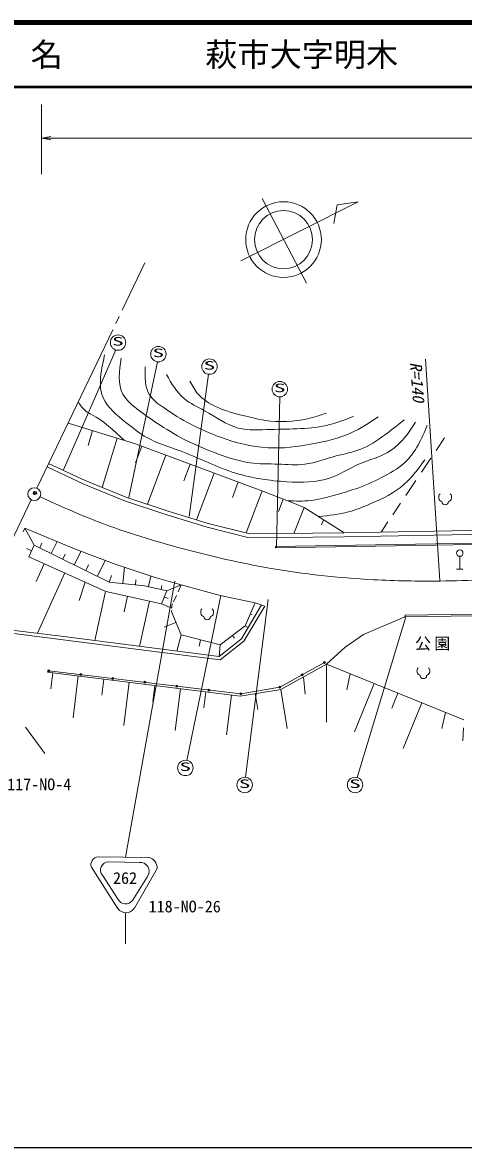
# Model space of a CAD drawing. Units: millimetres, scale not verified. Extents: x 40000 to 680000, y 20000 to 380000.
# Drawn here: x 376607 to 445180, y 205000 to 380000 of the extents above; entities that cross this region are included whole.
import ezdxf
from ezdxf.enums import TextEntityAlignment as Align

# ---------------------------------------------------------------- set-up
doc = ezdxf.new("R2010")
doc.units = ezdxf.units.MM
doc.header["$LTSCALE"] = 1000
doc.header["$PDMODE"] = 32
doc.header["$PDSIZE"] = 500
for name, color, linetype, lineweight in [('M-BGD', 2, 'Continuous', 13), ('M-BMK', 3, 'Continuous', 13), ('M-TTL', 7, 'Continuous', 13), ('M-TTL-BAND', 7, 'Continuous', 25), ('M-TTL-FRAM', 7, 'Continuous', 13), ('M-TTL-LINE', 7, 'Continuous', 13), ('M-TTL-TXT', 7, 'Continuous', 13)]:
    doc.layers.add(name, color=color, linetype=linetype, lineweight=lineweight)
doc.layers.add('M-OTRS', color=6, linetype='Continuous')
doc.styles.add('ＭＳ ゴシック', font='')
doc.styles.get('ＭＳ ゴシック').set_extended_font_data('MS Gothic')

# ---------------------------------------------------------------- blocks, each defined once
blk = doc.blocks.new('open_arrow')
at = {"color": 0, "linetype": 'Continuous', "lineweight": -2}
blk.add_lwpolyline([(7.5, 1.25), (0, 0), (7.5, -1.25)], dxfattribs=at)

msp = doc.modelspace()

# ---------------------------------------------------------------- linework, layer by layer
at = {"layer": 'M-BGD'}
msp.add_open_spline([(379329, 306196), (382377, 304832), (385425, 303468), (388538, 302273), (392801, 300636), (397186, 299315), (401605, 298136), (406015, 296959), (410459, 295922), (414950, 295134), (420309, 294192), (425735, 293603), (431170, 293317), (434624, 293136), (438080, 293077), (441539, 293115), (446104, 293166), (450673, 293387), (455205, 293907), (459255, 294372), (463276, 295076), (467284, 295825), (469900, 296314), (472511, 296823), (475121, 297331)], degree=3, knots=[0, 0, 0, 0, 1, 1, 1, 2, 2, 2, 3, 3, 3, 4, 4, 4, 5, 5, 5, 6, 6, 6, 7, 7, 7, 8, 8, 8, 8], dxfattribs=at)
at = {"layer": 'M-BMK'}
for p, q in [((410560, 342917), (428780, 352099)), ((413891, 352606), (420792, 339464)), ((428780, 352099), (425519, 351643)), ((425519, 351643), (425020, 348725)), ((395630, 342597), (392106, 335248)), ((391623, 334241), (391123, 333198)), ((390645, 332202), (378824, 307554)), ((377963, 305759), (372567, 294508)), ((380079, 266280), (377048, 270371))]:
    msp.add_line(p, q, dxfattribs=at)
for centre, radius in [((417194, 346231), 5885), ((417194, 346231), 4520), ((378433, 306640), 1000)]:
    msp.add_circle(centre, radius, dxfattribs=at)
at = {"layer": 'M-OTRS'}
msp.add_point((378547, 306804), dxfattribs=at)
at = {"layer": 'M-TTL', "color": 2, "lineweight": 140}
msp.add_line((680000, 380000), (40000, 380000), dxfattribs=at)
at = {"layer": 'M-TTL'}
for p, q in [((383687, 317695), (394164, 314472)), ((387510, 316519), (386794, 314190)), ((388977, 307684), (391333, 315343)), ((440912, 313412), (442236, 315376)), ((394164, 314472), (406307, 309948)), ((395156, 314102), (394179, 311478)), ((396056, 305059), (398905, 312706)), ((438650, 310053), (440119, 312234)), ((380416, 310859), (386134, 308188)), ((380670, 311403), (386374, 308738)), ((402653, 311310), (401676, 308686)), ((403677, 302615), (406386, 309919)), ((406307, 309948), (413836, 307155)), ((386134, 308188), (392625, 305559)), ((386374, 308738), (392832, 306122)), ((410136, 308528), (409245, 306125)), ((436208, 306428), (437776, 308756)), ((411364, 300601), (413890, 307135)), ((413836, 307155), (418390, 305395)), ((392625, 305559), (399072, 303432)), ((392832, 306122), (399256, 304003)), ((417155, 305872), (416404, 303933)), ((418390, 305395), (420394, 304575)), ((418779, 300524), (420430, 304560)), ((420394, 304575), (426648, 300598)), ((434194, 303437), (435397, 305224)), ((399072, 303432), (405320, 301471)), ((399256, 304003), (405482, 302049)), ((376727, 300787), (376952, 301326)), ((376952, 301326), (384676, 298140)), ((376952, 301326), (378444, 298715)), ((405320, 301471), (411869, 299859)), ((405482, 302049), (411939, 300459)), ((423428, 302645), (423114, 301878)), ((426648, 300598), (459394, 301221)), ((432354, 300706), (433436, 302313)), ((411869, 299859), (426657, 299998)), ((411939, 300459), (426648, 300598)), ((426657, 299998), (459403, 300621)), ((377245, 298174), (378023, 297811)), ((377584, 296873), (378444, 298715)), ((378444, 298715), (390089, 292947)), ((379286, 298297), (379634, 298999)), ((381989, 299248), (381079, 297410)), ((384663, 295635), (385711, 297750)), ((384676, 298140), (390995, 295763)), ((415956, 298475), (440807, 298881)), ((415956, 298475), (415959, 298275)), ((415959, 298275), (440811, 298681)), ((440807, 298881), (452300, 299085)), ((440811, 298681), (452302, 298885)), ((389584, 291490), (377584, 296873)), ((378751, 293061), (379979, 295798)), ((382871, 296522), (383261, 297310)), ((388248, 293859), (389474, 296335)), ((390995, 295763), (397261, 293657)), ((444599, 296965), (444599, 294965)), ((378957, 284985), (383167, 294368)), ((386455, 294747), (386888, 295622)), ((392446, 295275), (392187, 292733)), ((444099, 294965), (445099, 294965)), ((386357, 292937), (385413, 290073)), ((390089, 292947), (390438, 293970)), ((390089, 292947), (395584, 292387)), ((394176, 292530), (394254, 293290)), ((395584, 292387), (399061, 291602)), ((396564, 293891), (396193, 292249)), ((397261, 293657), (401258, 292522)), ((398144, 291809), (398288, 292447)), ((399061, 291602), (401258, 292522)), ((401258, 292522), (400786, 291456)), ((407332, 290870), (401258, 292522)), ((387836, 283856), (389524, 291503)), ((398220, 289583), (389584, 291490)), ((392942, 290748), (392403, 288307)), ((399061, 291602), (398220, 289583)), ((399246, 290389), (398658, 290634)), ((400530, 290876), (400095, 289892)), ((412765, 289723), (407332, 290870)), ((394794, 282951), (396350, 289996)), ((399819, 288917), (398220, 289583)), ((399837, 289309), (399821, 288969)), ((399947, 289556), (399837, 289309)), ((413783, 289390), (410643, 284118)), ((414270, 289231), (411026, 283784)), ((411220, 286159), (412765, 289723)), ((412765, 289723), (414270, 289231)), ((399803, 288581), (399793, 288379)), ((399793, 288379), (400096, 287621)), ((400096, 287621), (401255, 284724)), ((412294, 287883), (412019, 288002)), ((436034, 287528), (429650, 284792)), ((446912, 287724), (436034, 287528)), ((436133, 287812), (436042, 287560)), ((446869, 287954), (436133, 287812)), ((382954, 283986), (368385, 285789)), ((383017, 284483), (368613, 286265)), ((398615, 285938), (400472, 286680)), ((407357, 283194), (411220, 286159)), ((411220, 286159), (411691, 285878)), ((395041, 282415), (382954, 283986)), ((395105, 282911), (383017, 284483)), ((400623, 282204), (401255, 284724)), ((401255, 284724), (407357, 283194)), ((404067, 282988), (404310, 283958)), ((410643, 284118), (407205, 281360)), ((411026, 283784), (407352, 280837)), ((409547, 284244), (409242, 284641)), ((429650, 284792), (426784, 282838)), ((407352, 280837), (395041, 282415)), ((407205, 281360), (395105, 282911)), ((407357, 283194), (407205, 281360)), ((426784, 282838), (423853, 280168)), ((423574, 280443), (416600, 276604)), ((416753, 276259), (423853, 280168)), ((423853, 280168), (445219, 271504)), ((423853, 280168), (423865, 271180)), ((380482, 278946), (410434, 275217)), ((410543, 275562), (380677, 279171)), ((381306, 278843), (380997, 276362)), ((385275, 278349), (384462, 271816)), ((427547, 278670), (427065, 276167)), ((389244, 277855), (388936, 275374)), ((393214, 277361), (392375, 270620)), ((397183, 276867), (396874, 274386)), ((416600, 276604), (410543, 275562)), ((420305, 278215), (420557, 275499)), ((431267, 277161), (428235, 269684)), ((401152, 276372), (400344, 269875)), ((405122, 275878), (404813, 273398)), ((408323, 269209), (409091, 275384)), ((410434, 275217), (416753, 276259)), ((412806, 275608), (413212, 273141)), ((417751, 270194), (416753, 276259)), ((434974, 275658), (434034, 273342)), ((435817, 267092), (438680, 274155)), ((442357, 272664), (441808, 270189)), ((445052, 268257), (445159, 270294))]:
    msp.add_line(p, q, dxfattribs=at)
for centre, radius in [((444599, 297465), 500), ((423574, 280443), 150), ((423574, 280443), 100), ((423574, 280443), 50), ((380677, 279171), 150), ((380677, 279171), 100), ((380677, 279171), 50), ((385655, 278570), 150), ((385655, 278570), 100), ((385655, 278570), 50), ((420087, 278524), 150), ((420087, 278524), 100), ((420087, 278524), 50), ((390632, 277968), 150), ((390632, 277968), 100), ((390632, 277968), 50), ((395610, 277366), 150), ((395610, 277366), 100), ((395610, 277366), 50), ((400588, 276765), 150), ((400588, 276765), 100), ((400588, 276765), 50), ((416600, 276604), 150), ((416600, 276604), 100), ((416600, 276604), 50), ((405565, 276163), 150), ((405565, 276163), 100), ((405565, 276163), 50), ((410543, 275562), 150), ((410543, 275562), 100), ((410543, 275562), 50)]:
    msp.add_circle(centre, radius, dxfattribs=at)
for centre, radius, start, end in [((442048, 306159), 727, 135.79576, 252.2769), ((442605, 306159), 727, 287.7231, 44.20424), ((442326, 305467), 500, 180.00008, 359.99992), ((405038, 288277), 727, 135.79576, 252.2769), ((405595, 288277), 727, 287.7231, 44.20424), ((405317, 287585), 500, 180.00008, 359.99992), ((438666, 279127), 727, 135.79576, 252.2769), ((438945, 278434), 500, 180.00008, 359.99992), ((439223, 279127), 727, 287.7231, 44.20424)]:
    msp.add_arc(centre, radius, start, end, dxfattribs=at)
at = {"layer": 'M-TTL-BAND'}
msp.add_line((40000, 205000), (579000, 205000), dxfattribs=at)
at = {"layer": 'M-TTL-FRAM'}
for points, knots in [([(423867, 319243), (422898, 318917), (421929, 318592), (420933, 318359), (418795, 317860), (416534, 317791), (414358, 318112), (413198, 318283), (412063, 318564), (410930, 318854), (409464, 319229), (408003, 319616), (406617, 320268), (405612, 320741), (404646, 321354), (403931, 322177), (403404, 322784), (403014, 323505), (402623, 324227)], [0, 0, 0, 0, 1, 1, 1, 2, 2, 2, 3, 3, 3, 4, 4, 4, 5, 5, 5, 6, 6, 6, 6]), ([(392391, 315017), (390823, 316511), (389255, 318005), (387345, 319030), (387041, 319194), (386727, 319345), (386457, 319548), (385983, 319902), (385639, 320412), (385296, 320922)], [0, 0, 0, 0, 1, 1, 1, 2, 2, 2, 3, 3, 3, 3]), ([(439538, 317339), (439102, 316286), (438665, 315234), (438107, 314237), (437623, 313373), (437049, 312550), (436357, 311851), (435382, 310866), (434173, 310127), (432937, 309465), (431619, 308759), (430271, 308141), (428881, 307636), (427710, 307210), (426510, 306865), (425303, 306522), (424016, 306157), (422723, 305795), (421406, 305648), (420243, 305517), (419061, 305555), (417880, 305592)], [0, 0, 0, 0, 1, 1, 1, 2, 2, 2, 3, 3, 3, 4, 4, 4, 5, 5, 5, 6, 6, 6, 7, 7, 7, 7])]:
    msp.add_open_spline(points, degree=3, knots=knots, dxfattribs=at)
at = {"layer": 'M-TTL-LINE', "lineweight": 50}
msp.add_line((40000, 370000), (680000, 370000), dxfattribs=at)
at = {"layer": 'M-TTL-LINE'}
for points, knots in [([(437723, 317822), (436612, 316162), (435501, 314502), (433956, 313456), (432441, 312430), (430508, 311996), (428757, 311223), (427280, 310572), (425933, 309680), (424457, 309157), (422367, 308415), (420021, 308413), (417725, 308557), (414992, 308728), (412330, 309106), (409792, 309890), (406791, 310816), (403965, 312309), (400960, 313423), (399258, 314053), (397500, 314562), (395960, 315423), (394807, 316068), (393777, 316910), (392694, 317789), (391300, 318919), (389818, 320110), (389161, 321589), (388308, 323508), (388845, 325912), (389382, 328317)], [0, 0, 0, 0, 1, 1, 1, 2, 2, 2, 3, 3, 3, 4, 4, 4, 5, 5, 5, 6, 6, 6, 7, 7, 7, 8, 8, 8, 9, 9, 9, 10, 10, 10, 10]), ([(435952, 318193), (434942, 317382), (433931, 316570), (432877, 315793), (431724, 314943), (430518, 314134), (429203, 313619), (427981, 313140), (426666, 312914), (425378, 312569), (423743, 312130), (422153, 311498), (420504, 311294), (419154, 311127), (417764, 311246), (416379, 311294), (414891, 311346), (413409, 311316), (411954, 311519), (410294, 311751), (408671, 312287), (407080, 312869), (405494, 313449), (403939, 314074), (402430, 314819), (400903, 315573), (399423, 316449), (398006, 317368), (396915, 318076), (395861, 318808), (394781, 319618), (393791, 320361), (392779, 321168), (392231, 322168), (391376, 323730), (391654, 325761), (391931, 327792)], [0, 0, 0, 0, 1, 1, 1, 2, 2, 2, 3, 3, 3, 4, 4, 4, 5, 5, 5, 6, 6, 6, 7, 7, 7, 8, 8, 8, 9, 9, 9, 10, 10, 10, 11, 11, 11, 12, 12, 12, 12]), ([(431902, 318643), (430537, 317741), (429172, 316840), (427703, 316168), (425821, 315309), (423769, 314826), (421703, 314444), (419387, 314014), (417053, 313710), (414729, 313844), (412228, 313987), (409739, 314638), (407380, 315493), (404228, 316637), (401308, 318147), (398456, 320143), (397643, 320711), (396837, 321319), (396356, 322093), (395618, 323281), (395649, 324862), (395681, 326442)], [0, 0, 0, 0, 1, 1, 1, 2, 2, 2, 3, 3, 3, 4, 4, 4, 5, 5, 5, 6, 6, 6, 7, 7, 7, 7]), ([(428078, 318718), (426862, 318241), (425646, 317764), (424403, 317443), (421446, 316681), (418337, 316804), (415179, 316693), (413463, 316633), (411732, 316503), (410155, 316918), (408304, 317405), (406665, 318642), (404905, 319618), (403812, 320224), (402672, 320729), (401755, 321493), (400589, 322464), (399785, 323853), (398981, 325242)], [0, 0, 0, 0, 1, 1, 1, 2, 2, 2, 3, 3, 3, 4, 4, 4, 5, 5, 5, 6, 6, 6, 6]), ([(439183, 311993), (438194, 310624), (437205, 309255), (435967, 308164), (434456, 306832), (432573, 305914), (430684, 305101), (429574, 304624), (428463, 304183), (427314, 303876), (425824, 303478), (424272, 303307), (422720, 303136)], [0, 0, 0, 0, 1, 1, 1, 2, 2, 2, 3, 3, 3, 4, 4, 4, 4])]:
    msp.add_open_spline(points, degree=3, knots=knots, dxfattribs=at)
at = {"layer": 'M-TTL-TXT'}
for p, q in [((379582, 356402), (379582, 367219)), ((379589, 362014), (578237, 362015)), ((382975, 310423), (391103, 329066)), ((441488, 293200), (439287, 327604)), ((393136, 306134), (397607, 327222)), ((402530, 303173), (405528, 325281)), ((416112, 298322), (416596, 321769)), ((392646, 250166), (400310, 293109)), ((407452, 290877), (402173, 265218)), ((414814, 290246), (411306, 262585)), ((436201, 287525), (428667, 262544)), ((387318, 248588), (391379, 242232)), ((388379, 250203), (396131, 250136)), ((389988, 249422), (394953, 249336)), ((389026, 247339), (391463, 243581)), ((396021, 247161), (393708, 243444)), ((397550, 248387), (394008, 242247)), ((392634, 241513), (392641, 236663))]:
    msp.add_line(p, q, dxfattribs=at)
for centre in [(391467, 330210), (397741, 328415), (405689, 326471), (416621, 322969), (401932, 264042), (411155, 261395), (428321, 261395)]:
    msp.add_circle(centre, 1200, dxfattribs=at)
for centre, radius, start, end in [((388443, 249004), 1203, 94.43275, 199.66571), ((390005, 248150), 1272, 90.75444, 219.64554), ((394931, 247975), 1369, 325.28178, 97.69918), ((395917, 248523), 1628, 356.45141, 80.70385), ((392630, 244240), 1340, 209.48053, 323.54029), ((392688, 243063), 1537, 204.26737, 309.48214), ((392688, 243063), 1537, 310.01897, 329.28175)]:
    msp.add_arc(centre, radius, start, end, dxfattribs=at)

# ---------------------------------------------------------------- block references
at = {"layer": 'M-TTL-TXT', "xscale": 193, "yscale": 193}
msp.add_blockref('open_arrow', (379589, 362014), dxfattribs=at)

# ---------------------------------------------------------------- texts
at = {"layer": 'M-TTL', "insert": (437628, 282281), "char_height": 1833, "attachment_point": 7, "style": 'ＭＳ ゴシック'}
msp.add_mtext('\\T1.2;公園', dxfattribs=at)
at = {"layer": 'M-TTL-TXT', "style": 'ＭＳ ゴシック'}
for s, p in [('地 名', (370380, 375000)), ('萩市大字明木', (405024, 375000))]:
    msp.add_text(s, height=3666, dxfattribs=at).set_placement(p, align=Align.MIDDLE_LEFT)
at = {"layer": 'M-TTL-TXT', "style": 'ＭＳ ゴシック', "width": 2}
for p in [(390548, 329347), (396822, 327552), (404771, 325608), (415702, 322106), (401013, 263180), (410236, 260532), (427402, 260532)]:
    msp.add_text('S', height=1320, dxfattribs=at).set_placement(p, align=Align.BOTTOM_LEFT)
at = {"layer": 'M-TTL-TXT', "style": 'ＭＳ ゴシック', "oblique": 15}
msp.add_text('R=140', height=1833, rotation=274.271, dxfattribs=at).set_placement((436304, 327085), align=Align.BOTTOM_LEFT)
at = {"layer": 'M-TTL-TXT', "style": 'ＭＳ ゴシック'}
for s, p in [('117-NO-4', (374217, 260022)), ('262', (390682, 245453)), ('118-NO-26', (396217, 241022))]:
    msp.add_text(s, height=1833, dxfattribs=at).set_placement(p, align=Align.BOTTOM_LEFT)

doc.saveas('drawing.dxf')
